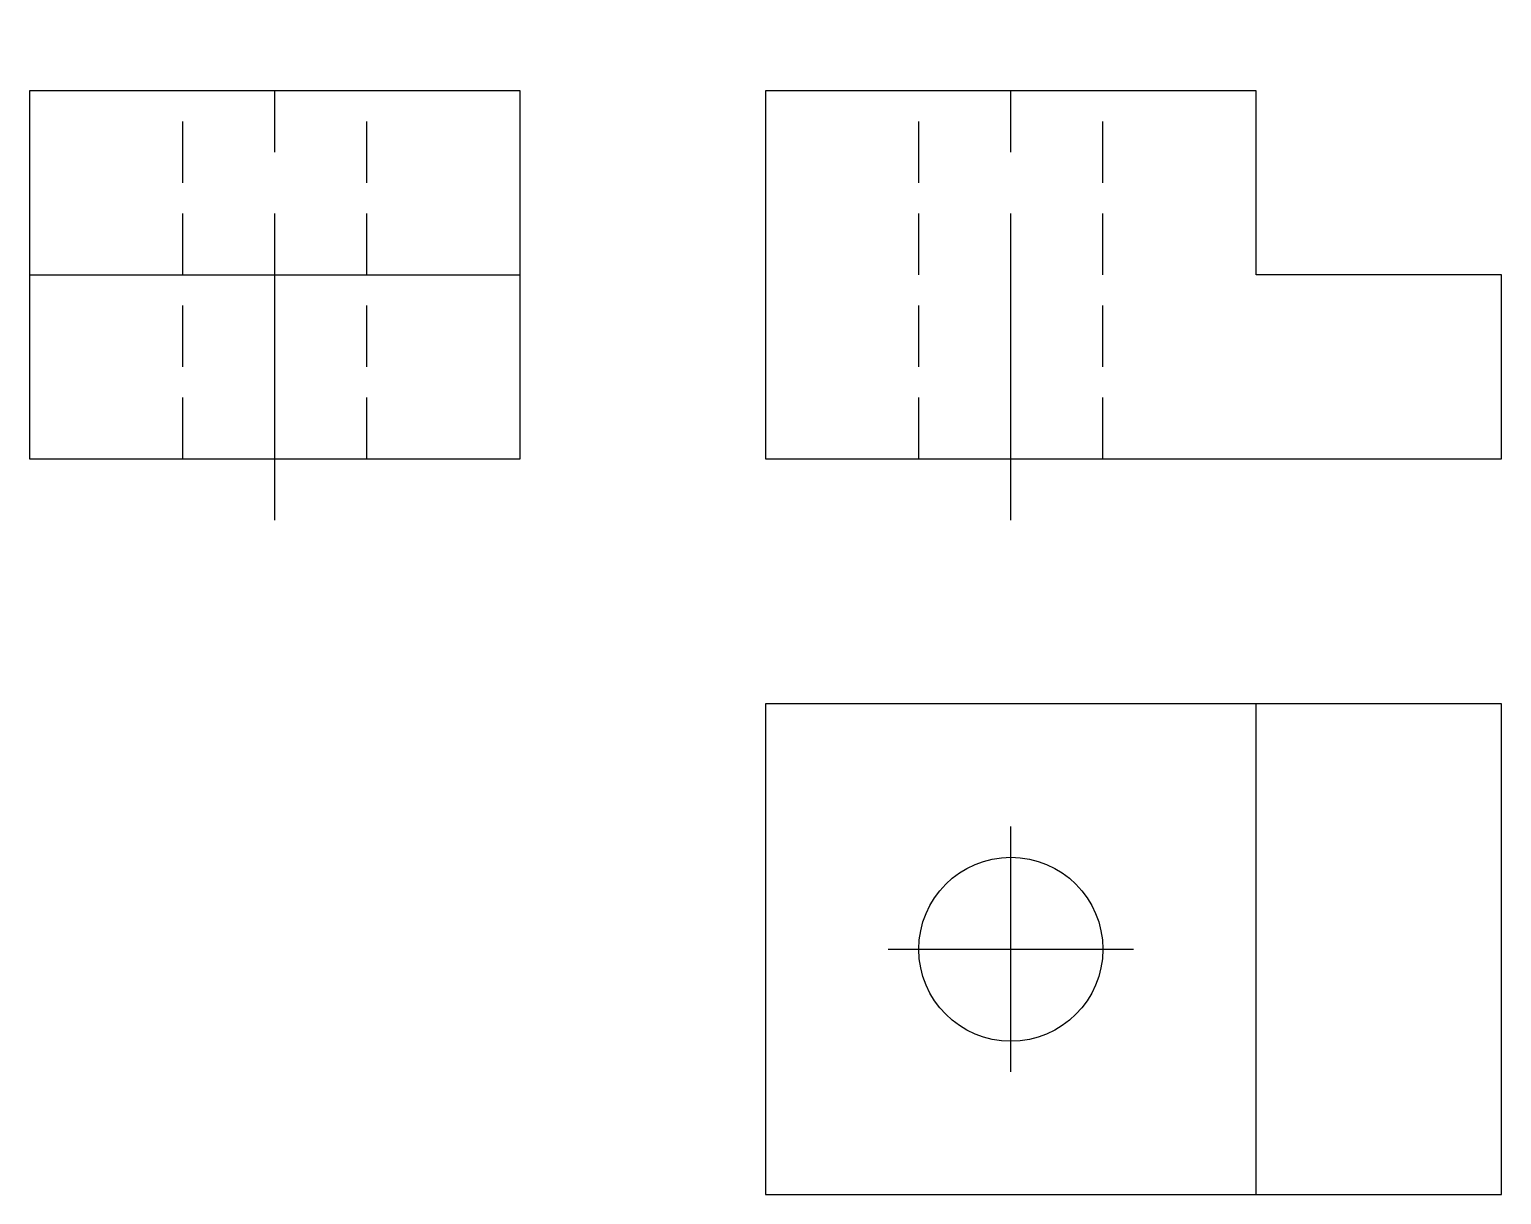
# Model space of a CAD drawing. Header units: inches. Extents: x -3 to 3, y -3 to 1.75.
import ezdxf

# ---------------------------------------------------------------- set-up
doc = ezdxf.new("R2010")
doc.units = ezdxf.units.IN
doc.header["$MEASUREMENT"] = 0
doc.linetypes.add('CENTER', pattern=[2, 1.25, -0.25, 0.25, -0.25])
doc.linetypes.add('HIDDEN', pattern=[0.375, 0.25, -0.125])
for name, color, linetype in [('CENTER', 3, 'CENTER'), ('HIDDEN', 1, 'HIDDEN'), ('OBJECT', 7, 'Continuous')]:
    doc.layers.add(name, color=color, linetype=linetype)

msp = doc.modelspace()

# ---------------------------------------------------------------- linework, layer by layer
at = {"layer": 'CENTER'}
for p, q in [((-2, -0.25), (-2, 1.75)), ((1, -0.25), (1, 1.75)), ((1, -2.5), (1, -1.5)), ((0.5, -2), (1.5, -2))]:
    msp.add_line(p, q, dxfattribs=at)
at = {"layer": 'HIDDEN'}
for p, q in [((-2.375, 0), (-2.375, 1.5)), ((-1.625, 0), (-1.625, 1.5)), ((0.625, 0), (0.625, 1.5)), ((1.375, 0), (1.375, 1.5))]:
    msp.add_line(p, q, dxfattribs=at)
at = {"layer": 'OBJECT'}
for p, q in [((-1, 1.5), (-3, 1.5)), ((-3, 1.5), (-3, 0)), ((-1, 0), (-1, 1.5)), ((2, 1.5), (0, 1.5)), ((0, 1.5), (0, 0)), ((2, 0.75), (2, 1.5)), ((-3, 0.75), (-1, 0.75)), ((3, 0.75), (2, 0.75)), ((3, 0), (3, 0.75)), ((-3, 0), (-1, 0)), ((0, 0), (3, 0)), ((3, -1), (0, -1)), ((0, -1), (0, -3)), ((2, -3), (2, -1)), ((3, -3), (3, -1)), ((0, -3), (3, -3))]:
    msp.add_line(p, q, dxfattribs=at)
msp.add_circle((1, -2), 0.375, dxfattribs=at)

doc.saveas('drawing.dxf')
